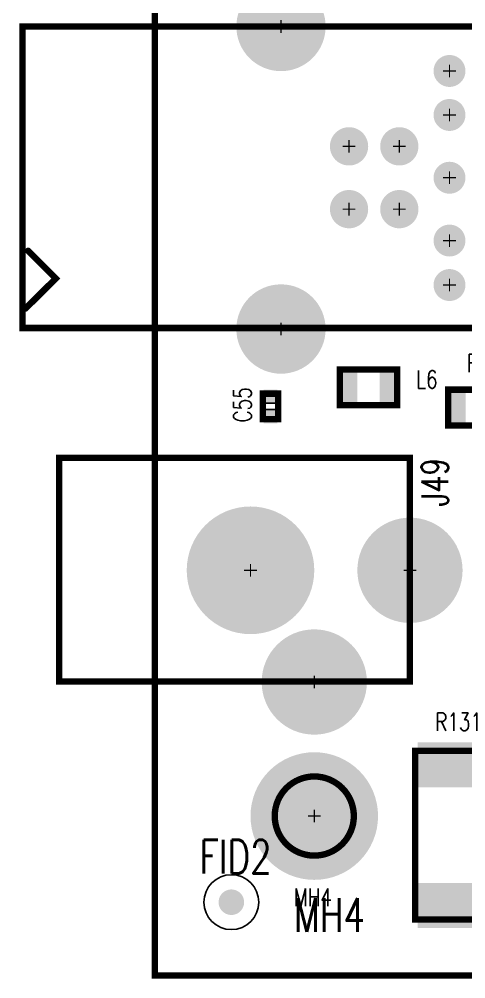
# Model space of a CAD drawing. Extents: x -0.21 to 4.38, y -0.01 to 2.51.
# Drawn here: x -0.213 to 0.488, y -0.005 to 1.498 of the extents above; entities that cross this region are included whole.
import ezdxf

# ---------------------------------------------------------------- set-up
doc = ezdxf.new("R2010")
doc.units = 0
doc.linetypes.add('KEEPOUT_00011110', pattern=[2, 1, 1])
for name, color, linetype in [('BOARD_OUTLINE_00', 5, 'CONTINUOUS'), ('DRIL_NPLTE_THRU_01', 136, 'CONTINUOUS'), ('DRIL_PLTE_THRU_01', 136, 'CONTINUOUS'), ('DRIL_SYMBOL', 5, 'CONTINUOUS'), ('KEEPOUT_01', 2, 'CONTINUOUS'), ('PADS_INNER', 4, 'CONTINUOUS'), ('PADS_TOP', 4, 'CONTINUOUS'), ('PART_NAME_01', 2, 'CONTINUOUS'), ('PART_TOP_2DLINE_00', 3, 'CONTINUOUS'), ('PART_TOP_2DLINE_01', 3, 'CONTINUOUS'), ('PART_TOP_2DLINE_27', 3, 'CONTINUOUS')]:
    doc.layers.add(name, color=color, linetype=linetype)
doc.styles.add('W0$004', font='simplex', dxfattribs={"width": 0.75})
doc.styles.add('W0$006', font='simplex', dxfattribs={"width": 0.75})
doc.styles.add('W0$01', font='simplex', dxfattribs={"width": 0.75})

# ---------------------------------------------------------------- blocks, each defined once
blk = doc.blocks.new('SMOOTH_0$01')
at = {"const_width": 0.005}
blk.add_lwpolyline([(-0.0025, 0, 1), (0.0025, 0, 1)], format="xyb", close=True, dxfattribs=at)
blk = doc.blocks.new('BOARD_464')
at = {"layer": 'BOARD_OUTLINE_00', "const_width": 0.01}
blk.add_lwpolyline([(0.25, 0), (4.25, 0), (4.25, 2.5), (0.25, 2.5)], close=True, dxfattribs=at)
at = {"layer": 'BOARD_OUTLINE_00'}
blk.add_blockref('SMOOTH_0$01', (0.25, 0), dxfattribs=at)
blk = doc.blocks.new('PART_BODY_TOP_420')
at = {"layer": 'KEEPOUT_01', "linetype": 'KEEPOUT_00011110'}
blk.add_lwpolyline([(-0.00492, 0.012), (-0.00492, -0.012), (0.00492, -0.012), (0.00492, 0.012)], close=True, dxfattribs=at)
at = {"layer": 'PART_TOP_2DLINE_01', "const_width": 0.01}
blk.add_lwpolyline([(0.02, 0.012), (0.02, -0.012), (-0.02, -0.012), (-0.02, 0.012)], close=True, dxfattribs=at)
at = {"layer": 'PART_TOP_2DLINE_01'}
for p in [(-0.02, 0.012), (0.02, 0.012), (-0.02, -0.012), (0.02, -0.012)]:
    blk.add_blockref('SMOOTH_0$01', p, dxfattribs=at)
blk = doc.blocks.new('DRIL_HOLE_0')
blk.add_lwpolyline([(0, 0, 1), (0, 0, 1)], format="xyb", close=True)
blk = doc.blocks.new('PAD_0')
blk.add_lwpolyline([(0, 0, 1), (0, 0, 1)], format="xyb", close=True)
blk = doc.blocks.new('PAD_1')
at = {"const_width": 0.0217}
blk.add_lwpolyline([(-0.0108, 0), (0.0108, 0)], dxfattribs=at)
blk = doc.blocks.new('STK_TOP_12')
at = {"layer": 'DRIL_NPLTE_THRU_01'}
blk.add_blockref('DRIL_HOLE_0', (0, 0), dxfattribs=at)
at = {"layer": 'PADS_INNER'}
blk.add_blockref('PAD_0', (0, 0), dxfattribs=at)
at = {"layer": 'PADS_TOP'}
blk.add_blockref('PAD_1', (0, 0), dxfattribs=at)
blk = doc.blocks.new('SYM_TOP_3')
for name, p in [('PART_BODY_TOP_420', (0, 0)), ('STK_TOP_12', (-0.0157, 0)), ('STK_TOP_12', (0.0157, 0))]:
    blk.add_blockref(name, p)
blk = doc.blocks.new('PART_TOP_139')
blk.add_blockref('SYM_TOP_3', (0, 0))
at = {"layer": 'PART_NAME_01', "style": 'W0$004', "width": 0.75}
blk.add_text('C55', height=0.028, rotation=180, dxfattribs=at).set_placement((0.025, -0.03))
blk = doc.blocks.new('PART_BODY_TOP_426')
at = {"layer": 'KEEPOUT_01', "linetype": 'KEEPOUT_00011110'}
blk.add_lwpolyline([(-0.043, 0, 1), (0.043, 0, 1)], format="xyb", close=True, dxfattribs=at)
blk = doc.blocks.new('PAD_8')
at = {"const_width": 0.02}
blk.add_lwpolyline([(0, -0.01, 1), (0, 0.01, 1)], format="xyb", close=True, dxfattribs=at)
blk = doc.blocks.new('STK_TOP_18')
at = {"layer": 'DRIL_NPLTE_THRU_01'}
blk.add_blockref('DRIL_HOLE_0', (0, 0), dxfattribs=at)
at = {"layer": 'PADS_INNER'}
blk.add_blockref('PAD_0', (0, 0), dxfattribs=at)
at = {"layer": 'PADS_TOP'}
blk.add_blockref('PAD_8', (0, 0), dxfattribs=at)
blk = doc.blocks.new('SYM_TOP_9')
for name in ['PART_BODY_TOP_426', 'STK_TOP_18']:
    blk.add_blockref(name, (0, 0))
blk = doc.blocks.new('PART_TOP_183')
blk.add_blockref('SYM_TOP_9', (0, 0))
at = {"layer": 'PART_NAME_01', "style": 'W0$01', "width": 0.75}
blk.add_text('FID2', height=0.0525, dxfattribs=at).set_placement((-0.05, 0.045))
blk = doc.blocks.new('PART_BODY_TOP_427')
at = {"layer": 'PART_TOP_2DLINE_27', "const_width": 0.01}
blk.add_lwpolyline([(-0.062, 0, 1), (0.062, 0, 1)], format="xyb", close=True, dxfattribs=at)
blk = doc.blocks.new('DRIL_SYMBOL_0$101')
at = {"layer": 'DRIL_SYMBOL', "const_width": 0.002}
for points in [[(-0.01, 0), (0.01, 0)], [(0, -0.01), (0, 0.01)]]:
    blk.add_lwpolyline(points, dxfattribs=at)
blk = doc.blocks.new('DRIL_HOLE_0$101')
at = {"const_width": 0.0505}
blk.add_lwpolyline([(-0.02525, 0, 1), (0.02525, 0, 1)], format="xyb", close=True, dxfattribs=at)
blk.add_blockref('DRIL_SYMBOL_0$101', (0, 0))
blk = doc.blocks.new('PAD_10')
at = {"const_width": 0.0615}
blk.add_lwpolyline([(0, -0.03075, 1), (0, 0.03075, 1)], format="xyb", close=True, dxfattribs=at)
blk = doc.blocks.new('PAD_12')
at = {"const_width": 0.1}
blk.add_lwpolyline([(0, -0.05, 1), (0, 0.05, 1)], format="xyb", close=True, dxfattribs=at)
blk = doc.blocks.new('STK_TOP_132')
at = {"layer": 'DRIL_PLTE_THRU_01'}
blk.add_blockref('DRIL_HOLE_0$101', (0, 0), dxfattribs=at)
at = {"layer": 'PADS_INNER'}
blk.add_blockref('PAD_10', (0, 0), dxfattribs=at)
at = {"layer": 'PADS_TOP'}
blk.add_blockref('PAD_12', (0, 0), dxfattribs=at)
blk = doc.blocks.new('SYM_TOP_10')
for name in ['STK_TOP_132', 'PART_BODY_TOP_427']:
    blk.add_blockref(name, (0, 0))
blk = doc.blocks.new('PART_TOP_191')
blk.add_blockref('SYM_TOP_10', (0, 0))
at = {"layer": 'PART_NAME_01', "width": 0.75}
for height, style, p in [(0.028, 'W0$004', (-0.0318, -0.1413)), (0.0525, 'W0$01', (-0.0318, -0.1813))]:
    blk.add_text('MH4', height=height, dxfattribs=dict(at, style=style)).set_placement(p)
blk = doc.blocks.new('PART_BODY_TOP_429')
at = {"layer": 'PART_TOP_2DLINE_00', "const_width": 0.01}
blk.add_lwpolyline([(-0.132, -0.067), (0.132, -0.067), (0.132, 0.067), (-0.132, 0.067), (-0.132, -0.067)], dxfattribs=at)
at = {"layer": 'PART_TOP_2DLINE_00'}
for p in [(-0.132, 0.067), (0.132, 0.067), (-0.132, -0.067), (-0.132, -0.067), (0.132, -0.067)]:
    blk.add_blockref('SMOOTH_0$01', p, dxfattribs=at)
blk = doc.blocks.new('PAD_14')
at = {"const_width": 0.0709}
blk.add_lwpolyline([(-0.063, 0), (0.063, 0)], dxfattribs=at)
blk = doc.blocks.new('STK_TOP_20')
at = {"layer": 'DRIL_NPLTE_THRU_01'}
blk.add_blockref('DRIL_HOLE_0', (0, 0), dxfattribs=at)
at = {"layer": 'PADS_INNER'}
blk.add_blockref('PAD_0', (0, 0), dxfattribs=at)
at = {"layer": 'PADS_TOP', "rotation": 90}
blk.add_blockref('PAD_14', (0, 0), dxfattribs=at)
blk = doc.blocks.new('SYM_TOP_12')
for name, p in [('STK_TOP_20', (-0.1102, 0)), ('STK_TOP_20', (0.1102, 0)), ('PART_BODY_TOP_429', (0, 0))]:
    blk.add_blockref(name, p)
blk = doc.blocks.new('PART_TOP_211')
blk.add_blockref('SYM_TOP_12', (0, 0))
at = {"layer": 'PART_NAME_01', "style": 'W0$004', "width": 0.75}
blk.add_text('R131', height=0.028, rotation=90, dxfattribs=at).set_placement((-0.1635, -0.0352))
blk = doc.blocks.new('PART_BODY_TOP_432')
at = {"layer": 'PART_TOP_2DLINE_01', "const_width": 0.01}
blk.add_lwpolyline([(-0.045, -0.028), (0.045, -0.028), (0.045, 0.028), (-0.045, 0.028), (-0.045, -0.028)], dxfattribs=at)
at = {"layer": 'PART_TOP_2DLINE_01'}
for p in [(-0.045, 0.028), (0.045, 0.028), (-0.045, -0.028), (-0.045, -0.028), (0.045, -0.028)]:
    blk.add_blockref('SMOOTH_0$01', p, dxfattribs=at)
blk = doc.blocks.new('PAD_5')
at = {"const_width": 0.0315}
blk.add_lwpolyline([(-0.0266, 0), (0.0266, 0)], dxfattribs=at)
blk = doc.blocks.new('STK_TOP_15')
at = {"layer": 'DRIL_NPLTE_THRU_01'}
blk.add_blockref('DRIL_HOLE_0', (0, 0), dxfattribs=at)
at = {"layer": 'PADS_INNER'}
blk.add_blockref('PAD_0', (0, 0), dxfattribs=at)
at = {"layer": 'PADS_TOP', "rotation": 90}
blk.add_blockref('PAD_5', (0, 0), dxfattribs=at)
blk = doc.blocks.new('SYM_TOP_15')
for name, p in [('PART_BODY_TOP_432', (0, 0)), ('STK_TOP_15', (-0.0335, 0)), ('STK_TOP_15', (0.0335, 0))]:
    blk.add_blockref(name, p)
blk = doc.blocks.new('PART_TOP_296')
blk.add_blockref('SYM_TOP_15', (0, 0))
at = {"layer": 'PART_NAME_01', "style": 'W0$004', "width": 0.75}
blk.add_text('FB11', height=0.028, rotation=180, dxfattribs=at).set_placement((0.0158, -0.0556))
blk = doc.blocks.new('PART_BODY_TOP_434')
at = {"layer": 'PART_TOP_2DLINE_00', "const_width": 0.01}
blk.add_lwpolyline([(-0.174, 0), (0.176, 0), (0.176, 0.55), (-0.174, 0.55)], close=True, dxfattribs=at)
at = {"layer": 'PART_TOP_2DLINE_00'}
for p in [(-0.174, 0.55), (0.176, 0.55), (-0.174, 0), (0.176, 0)]:
    blk.add_blockref('SMOOTH_0$01', p, dxfattribs=at)
blk = doc.blocks.new('DRIL_SYMBOL_0$14')
at = {"layer": 'DRIL_SYMBOL', "const_width": 0.002}
for points in [[(-0.01, 0), (0.01, 0)], [(0, -0.01), (0, 0.01)]]:
    blk.add_lwpolyline(points, dxfattribs=at)
blk = doc.blocks.new('DRIL_HOLE_0$14')
at = {"const_width": 0.07}
blk.add_lwpolyline([(-0.035, 0, 1), (0.035, 0, 1)], format="xyb", close=True, dxfattribs=at)
blk.add_blockref('DRIL_SYMBOL_0$14', (0, 0))
blk = doc.blocks.new('STK_TOP_24')
at = {"layer": 'DRIL_PLTE_THRU_01'}
blk.add_blockref('DRIL_HOLE_0$14', (0, 0), dxfattribs=at)
at = {"layer": 'PADS_INNER'}
blk.add_blockref('PAD_12', (0, 0), dxfattribs=at)
at = {"layer": 'PADS_TOP'}
blk.add_blockref('PAD_12', (0, 0), dxfattribs=at)
blk = doc.blocks.new('DRIL_SYMBOL_0$125')
at = {"layer": 'DRIL_SYMBOL', "const_width": 0.002}
for points in [[(-0.01, 0), (0.01, 0)], [(0, -0.01), (0, 0.01)]]:
    blk.add_lwpolyline(points, dxfattribs=at)
blk = doc.blocks.new('DRIL_HOLE_0$125')
at = {"const_width": 0.0625}
blk.add_lwpolyline([(-0.03125, 0, 1), (0.03125, 0, 1)], format="xyb", close=True, dxfattribs=at)
blk.add_blockref('DRIL_SYMBOL_0$125', (0, 0))
blk = doc.blocks.new('PAD_19')
at = {"const_width": 0.075}
blk.add_lwpolyline([(0, -0.0375, 1), (0, 0.0375, 1)], format="xyb", close=True, dxfattribs=at)
blk = doc.blocks.new('PAD_21')
at = {"const_width": 0.0825}
blk.add_lwpolyline([(0, -0.04125, 1), (0, 0.04125, 1)], format="xyb", close=True, dxfattribs=at)
blk = doc.blocks.new('STK_TOP_104')
at = {"layer": 'DRIL_PLTE_THRU_01'}
blk.add_blockref('DRIL_HOLE_0$125', (0, 0), dxfattribs=at)
at = {"layer": 'PADS_INNER'}
blk.add_blockref('PAD_19', (0, 0), dxfattribs=at)
at = {"layer": 'PADS_TOP'}
blk.add_blockref('PAD_21', (0, 0), dxfattribs=at)
blk = doc.blocks.new('SYM_TOP_17')
for name, p in [('PART_BODY_TOP_434', (0, 0)), ('STK_TOP_24', (0, 0.25)), ('STK_TOP_104', (-0.175, 0.15)), ('STK_TOP_104', (0, 0))]:
    blk.add_blockref(name, p)
blk = doc.blocks.new('PART_TOP_317')
blk.add_blockref('SYM_TOP_17', (0, 0))
at = {"layer": 'PART_NAME_01', "style": 'W0$006', "width": 0.75}
blk.add_text('J49', height=0.042, dxfattribs=at).set_placement((0.1, -0.06))
blk = doc.blocks.new('PART_TOP_328')
blk.add_blockref('SYM_TOP_15', (0, 0))
at = {"layer": 'PART_NAME_01', "style": 'W0$004', "width": 0.75}
blk.add_text('L6', height=0.028, dxfattribs=at).set_placement((0.075, -0.0016))
blk = doc.blocks.new('PART_BODY_TOP_452')
at = {"layer": 'PART_TOP_2DLINE_00', "const_width": 0.01}
for points in [[(0.2354, -0.2744), (0.2354, 0.0531), (-0.237, 0.0531), (-0.237, -0.2744)], [(-0.237, -0.2744), (-0.237, -0.6697), (0.2354, -0.6697), (0.2354, -0.2654)], [(0.1144, -0.6606), (0.1577, -0.6173), (0.2049, -0.6646)]]:
    blk.add_lwpolyline(points, dxfattribs=at)
at = {"layer": 'PART_TOP_2DLINE_00'}
for p in [(-0.237, 0.0531), (0.2354, 0.0531), (-0.237, -0.2744), (-0.237, -0.2744), (0.2354, -0.2654), (0.2354, -0.2744), (0.1577, -0.6173), (0.1144, -0.6606), (0.2049, -0.6646), (-0.237, -0.6697), (0.2354, -0.6697)]:
    blk.add_blockref('SMOOTH_0$01', p, dxfattribs=at)
blk = doc.blocks.new('DRIL_SYMBOL_0$039')
at = {"layer": 'DRIL_SYMBOL', "const_width": 0.002}
for points in [[(-0.01, 0), (0.01, 0)], [(0, -0.01), (0, 0.01)]]:
    blk.add_lwpolyline(points, dxfattribs=at)
blk = doc.blocks.new('DRIL_HOLE_0$039')
at = {"const_width": 0.0195}
blk.add_lwpolyline([(-0.00975, 0, 1), (0.00975, 0, 1)], format="xyb", close=True, dxfattribs=at)
blk.add_blockref('DRIL_SYMBOL_0$039', (0, 0))
blk = doc.blocks.new('PAD_27')
at = {"const_width": 0.03}
blk.add_lwpolyline([(0, -0.015, 1), (0, 0.015, 1)], format="xyb", close=True, dxfattribs=at)
blk = doc.blocks.new('STK_TOP_32')
at = {"layer": 'DRIL_PLTE_THRU_01'}
blk.add_blockref('DRIL_HOLE_0$039', (0, 0), dxfattribs=at)
at = {"layer": 'PADS_INNER'}
blk.add_blockref('PAD_27', (0, 0), dxfattribs=at)
at = {"layer": 'PADS_TOP'}
blk.add_blockref('PAD_27', (0, 0), dxfattribs=at)
blk = doc.blocks.new('DRIL_SYMBOL_0$032')
at = {"layer": 'DRIL_SYMBOL', "const_width": 0.002}
for points in [[(-0.01, 0), (0.01, 0)], [(0, -0.01), (0, 0.01)]]:
    blk.add_lwpolyline(points, dxfattribs=at)
blk = doc.blocks.new('DRIL_HOLE_0$032')
at = {"const_width": 0.016}
blk.add_lwpolyline([(-0.008, 0, 1), (0.008, 0, 1)], format="xyb", close=True, dxfattribs=at)
blk.add_blockref('DRIL_SYMBOL_0$032', (0, 0))
blk = doc.blocks.new('PAD_37')
at = {"const_width": 0.025}
blk.add_lwpolyline([(0, -0.0125, 1), (0, 0.0125, 1)], format="xyb", close=True, dxfattribs=at)
blk = doc.blocks.new('STK_TOP_44')
at = {"layer": 'DRIL_PLTE_THRU_01'}
blk.add_blockref('DRIL_HOLE_0$032', (0, 0), dxfattribs=at)
at = {"layer": 'PADS_INNER'}
blk.add_blockref('PAD_37', (0, 0), dxfattribs=at)
at = {"layer": 'PADS_TOP'}
blk.add_blockref('PAD_37', (0, 0), dxfattribs=at)
blk = doc.blocks.new('DRIL_SYMBOL_0$093')
at = {"layer": 'DRIL_SYMBOL', "const_width": 0.002}
for points in [[(-0.01, 0), (0.01, 0)], [(0, -0.01), (0, 0.01)]]:
    blk.add_lwpolyline(points, dxfattribs=at)
blk = doc.blocks.new('DRIL_HOLE_0$093')
at = {"const_width": 0.0465}
blk.add_lwpolyline([(-0.02325, 0, 1), (0.02325, 0, 1)], format="xyb", close=True, dxfattribs=at)
blk.add_blockref('DRIL_SYMBOL_0$093', (0, 0))
blk = doc.blocks.new('PAD_38')
at = {"const_width": 0.07}
blk.add_lwpolyline([(0, -0.035, 1), (0, 0.035, 1)], format="xyb", close=True, dxfattribs=at)
blk = doc.blocks.new('STK_TOP_45')
at = {"layer": 'DRIL_PLTE_THRU_01'}
blk.add_blockref('DRIL_HOLE_0$093', (0, 0), dxfattribs=at)
at = {"layer": 'PADS_INNER'}
blk.add_blockref('PAD_38', (0, 0), dxfattribs=at)
at = {"layer": 'PADS_TOP'}
blk.add_blockref('PAD_38', (0, 0), dxfattribs=at)
blk = doc.blocks.new('SYM_TOP_35')
for name, p in [('PART_BODY_TOP_452', (0, 0)), ('STK_TOP_44', (-0.1673, 0)), ('STK_TOP_44', (-0.0984, 0)), ('STK_TOP_44', (0, 0)), ('STK_TOP_44', (0.0984, 0)), ('STK_TOP_44', (0.1681, 0)), ('STK_TOP_32', (-0.0492, -0.0787)), ('STK_TOP_32', (0.0492, -0.0787)), ('STK_TOP_32', (-0.0492, -0.1575)), ('STK_TOP_32', (0.0492, -0.1575)), ('STK_TOP_45', (-0.237, -0.2642)), ('STK_TOP_45', (0.237, -0.2642))]:
    blk.add_blockref(name, p)
blk = doc.blocks.new('PART_TOP_359')
blk.add_blockref('SYM_TOP_35', (0, 0))
at = {"layer": 'PART_NAME_01', "style": 'W0$004', "width": 0.75}
blk.add_text('U21', height=0.028, rotation=90, dxfattribs=at).set_placement((-0.1288, 0.1044))

msp = doc.modelspace()

# ---------------------------------------------------------------- block references
for name, p in [('BOARD_464', (-0.25, 0)), ('PART_TOP_328', (0.335, 0.9216)), ('PART_TOP_191', (0.25, 0.25)), ('PART_TOP_183', (0.12, 0.115))]:
    msp.add_blockref(name, p)
for name, p, rotation in [('PART_TOP_359', (0.462, 1.25), 270), ('PART_TOP_296', (0.505, 0.89), 180), ('PART_TOP_139', (0.1814, 0.8917), 270), ('PART_TOP_317', (0.4, 0.635), 90), ('PART_TOP_211', (0.475, 0.22), 270)]:
    msp.add_blockref(name, p, dxfattribs=dict(rotation=rotation))

doc.saveas('drawing.dxf')
